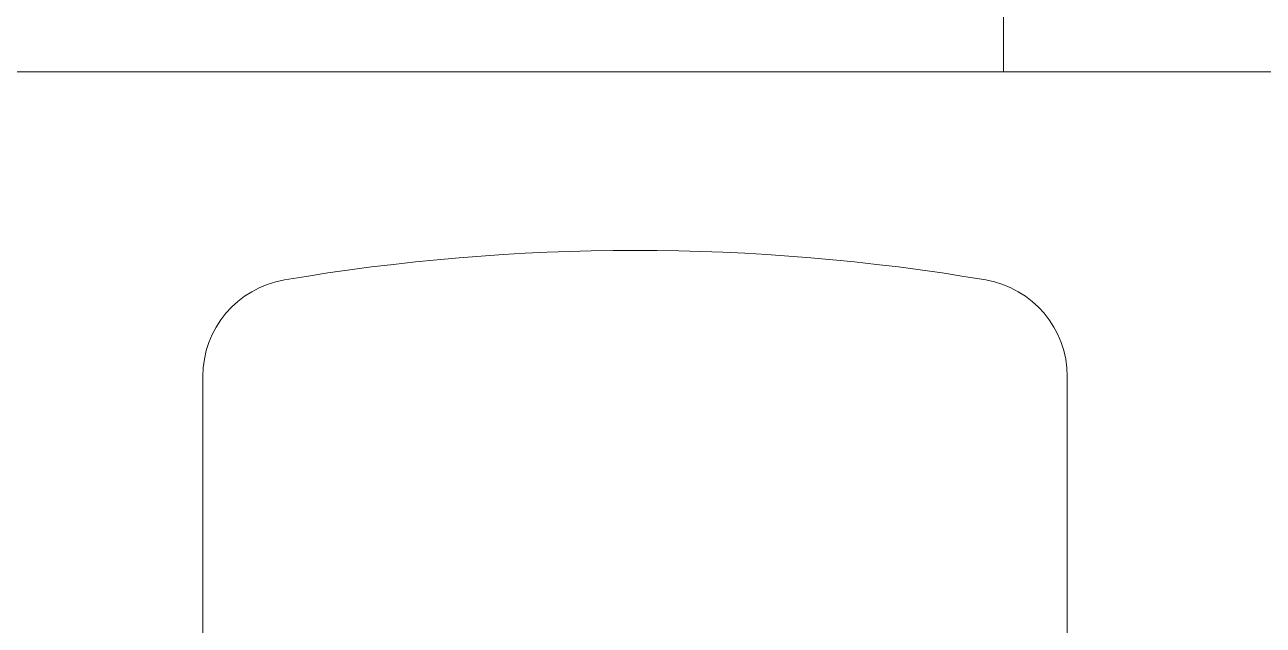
# Model space of a CAD drawing. Header units: metres. Extents: x -18745 to 220762, y -1579758 to -1356048.
# Drawn here: x 191099 to 191731, y -1468886 to -1468580 of the extents above; entities that cross this region are included whole.
import ezdxf

# ---------------------------------------------------------------- set-up
doc = ezdxf.new("R2010")
doc.units = ezdxf.units.M
doc.layers.get('0').update_dxf_attribs({"lineweight": 0})
doc.layers.add('A-100 - Copy$0$Medical Equipment and Furniture', color=8, linetype='Continuous', lineweight=0)

# ---------------------------------------------------------------- blocks, each defined once
blk = doc.blocks.new('A-100 - Copy$0$GF21018-P')
for p, q in [((-0.2207, 0.47563), (-0.2207, 0.0675)), ((0.22049, 0.47563), (0.22049, 0.0675))]:
    blk.add_line(p, q)
for centre, radius, start, end in [((-0.0001, -0.52948), 1.06948, 80.36712, 99.63288), ((-0.1707, 0.47563), 0.05, 99.63288, 180), ((0.17049, 0.47563), 0.05, 0, 80.36712)]:
    blk.add_arc(centre, radius, start, end)
blk = doc.blocks.new('A-100 - Copy$0$GF21042-P')
for p, q in [((-0.3, 0.45), (-0.3, 0)), ((-0.7, 0), (0.7, 0))]:
    blk.add_line(p, q)
blk = doc.blocks.new('A-100 - Copy')
at = {"layer": 'A-100 - Copy$0$Medical Equipment and Furniture', "xscale": -1000, "yscale": 1000, "zscale": 1000}
for name, p in [('A-100 - Copy$0$GF21042-P', (191298.28, -1468603.79, 0)), ('A-100 - Copy$0$GF21018-P', (191410.04, -1469234.88, 0.01))]:
    blk.add_blockref(name, p, dxfattribs=at)

msp = doc.modelspace()

# ---------------------------------------------------------------- block references
msp.add_blockref('A-100 - Copy', (0, 0))

doc.saveas('drawing.dxf')
